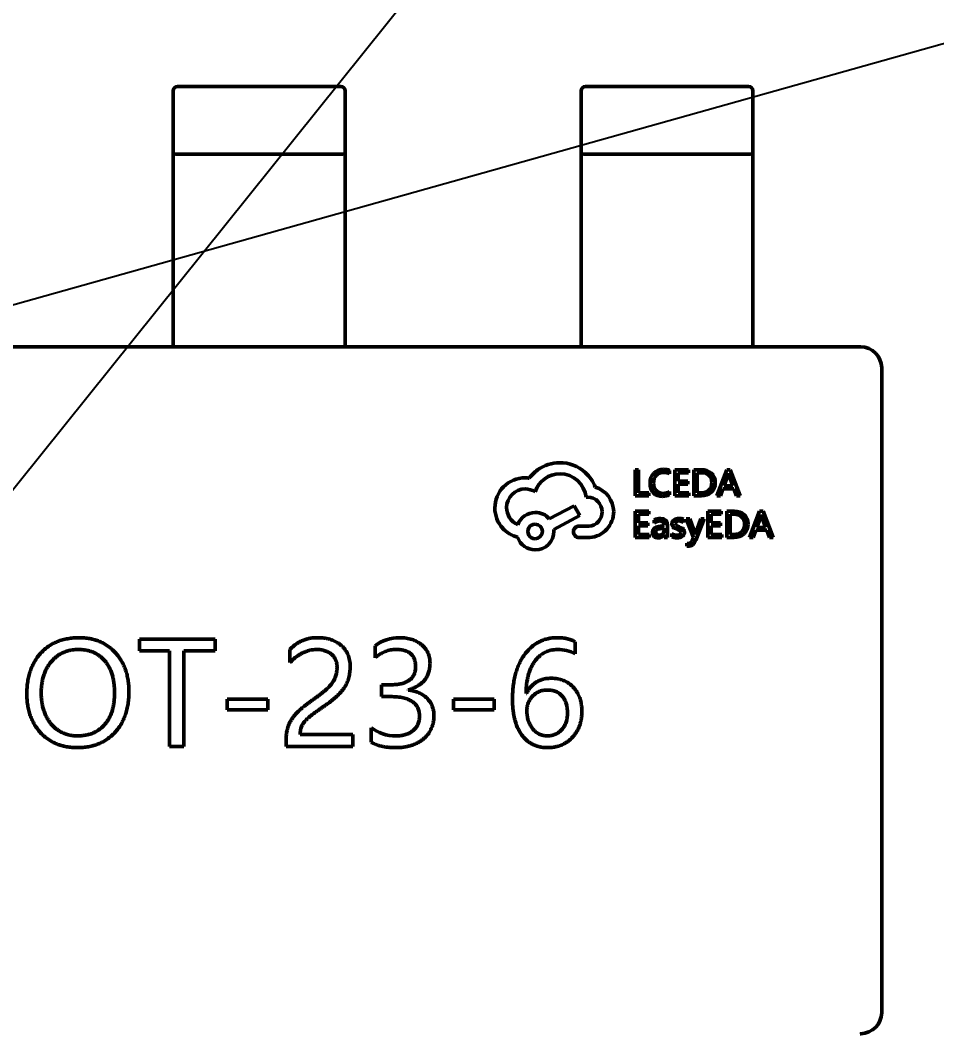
# Model space of a CAD drawing. Header units: millimetres. Extents: x 0 to 420, y 0 to 297.
# Drawn here: x 152.971 to 155.091, y 100.485 to 102.829 of the extents above; entities that cross this region are included whole.
import ezdxf

# ---------------------------------------------------------------- set-up
doc = ezdxf.new("R2010")
doc.units = ezdxf.units.MM
doc.header["$LTSCALE"] = 0.75
doc.layers.add('FD_Dimensions', color=7, linetype='Continuous', lineweight=25)
doc.layers.add('Visible', color=7, linetype='Continuous', lineweight=50)
doc.styles.get("Standard").update_dxf_attribs({"font": 'arial.ttf'})
doc.dimstyles.new('Dim-ISO-25', dxfattribs={"dimtxt": 3.5, "dimasz": 3.5, "dimexe": 2.1, "dimexo": 2.1, "dimgap": 1.4, "dimtad": 1, "dimzin": 12, "dimdsep": 46, "dimtxsty": 'Standard', "dimcen": 0, "dimazin": 3, "dimtp": 0.1, "dimtm": 0.1, "dimtfac": 0.714286, "dimtmove": 0, "dimatfit": 3, "dimfxl": 1, "dimtzin": 12, "dimarcsym": 0})

# ---------------------------------------------------------------- blocks, each defined once
blk = doc.blocks.new('*D38')
at = {"layer": 'Defpoints', "color": 0, "transparency": 16777216}
for p in [(164.34729, 115.945447), (142.445703, 88.644889)]:
    blk.add_point(p, dxfattribs=at)
at = {"layer": 'FD_Dimensions', "color": 0, "lineweight": -2, "transparency": 16777216}
for p, q in [((188.180003, 145.653174), (166.537449, 118.675503)), ((142.445703, 88.644889), (164.34729, 115.945447)), ((140.255544, 85.914833), (138.065386, 83.184777))]:
    blk.add_line(p, q, dxfattribs=at)
at = {"layer": 'FD_Dimensions', "color": 0, "transparency": 16777216}
for points in [[(166.08244, 119.04053), (166.992458, 118.310477), (164.34729, 115.945447)], [(139.800535, 86.27986), (140.710554, 85.549807), (142.445703, 88.644889)]]:
    blk.add_solid(points, dxfattribs=at)
at = {"layer": 'FD_Dimensions', "color": 0, "transparency": 16777216, "insert": (181.973347, 143.165958), "char_height": 3.5, "attachment_point": 5, "rotation": 51.262021}
blk.add_mtext('∅35', dxfattribs=at)
blk = doc.blocks.new('*D39')
at = {"layer": 'Defpoints', "color": 0, "transparency": 16777216}
for p in [(164.467924, 105.405393), (142.325069, 99.184944)]:
    blk.add_point(p, dxfattribs=at)
at = {"layer": 'FD_Dimensions', "color": 0, "lineweight": -2, "transparency": 16777216}
for p, q in [((203.991631, 116.508533), (167.837489, 106.351983)), ((142.325069, 99.184944), (164.467924, 105.405393)), ((138.955505, 98.238353), (135.58594, 97.291763))]:
    blk.add_line(p, q, dxfattribs=at)
at = {"layer": 'FD_Dimensions', "color": 0, "transparency": 16777216}
for points in [[(167.679724, 106.913577), (167.995254, 105.790389), (164.467924, 105.405393)], [(138.79774, 98.799948), (139.11327, 97.676759), (142.325069, 99.184944)]]:
    blk.add_solid(points, dxfattribs=at)
at = {"layer": 'FD_Dimensions', "color": 0, "transparency": 16777216, "insert": (197.508959, 118.099446), "char_height": 3.5, "attachment_point": 5, "rotation": 15.691283}
blk.add_mtext('∅23', dxfattribs=at)

msp = doc.modelspace()

# ---------------------------------------------------------------- linework, layer by layer
at = {"layer": 'Visible', "extrusion": (0, 1, 0)}
for p, q in [((153.3253, 102.5207), (153.3253, 102.6659)), ((153.7125, 102.6758), (153.3352, 102.6758)), ((153.7225, 102.6659), (153.7225, 102.5207)), ((154.2686, 102.5207), (154.2686, 102.6659)), ((154.6558, 102.6758), (154.2785, 102.6758)), ((154.6657, 102.6659), (154.6657, 102.5207)), ((153.3253, 102.5195), (153.3253, 102.5207)), ((153.3253, 102.4698), (153.3253, 102.5195)), ((153.3352, 102.5194), (153.7125, 102.5194)), ((153.7225, 102.5207), (153.7225, 102.5195)), ((153.7225, 102.5195), (153.7225, 102.4698)), ((154.2686, 102.5195), (154.2686, 102.5207)), ((154.2686, 102.4698), (154.2686, 102.5195)), ((154.2785, 102.5194), (154.6558, 102.5194)), ((154.6657, 102.5207), (154.6657, 102.5195)), ((154.6657, 102.5195), (154.6657, 102.4698)), ((153.3253, 102.3365), (153.3253, 102.4698)), ((153.7225, 102.4698), (153.7225, 102.3365)), ((154.2686, 102.3365), (154.2686, 102.4698)), ((154.6657, 102.4698), (154.6657, 102.3365)), ((153.3253, 102.3365), (153.3253, 102.1235)), ((153.7225, 102.1235), (153.7225, 102.3365)), ((154.2686, 102.3365), (154.2686, 102.1235)), ((154.6657, 102.1235), (154.6657, 102.3365)), ((153.3253, 102.0737), (153.3253, 102.1235)), ((153.7225, 102.1235), (153.7225, 102.0737)), ((154.2686, 102.0737), (154.2686, 102.1235)), ((154.6657, 102.1235), (154.6657, 102.0737)), ((152.1338, 102.0737), (154.914, 102.0737)), ((154.9636, 102.0241), (154.9636, 100.5347)), ((154.4012, 101.7894), (154.3934, 101.7894)), ((154.3934, 101.7894), (154.3934, 101.7289)), ((154.4012, 101.7358), (154.4012, 101.7894)), ((154.4731, 101.7798), (154.4731, 101.788)), ((154.5165, 101.7894), (154.4853, 101.7894)), ((154.4853, 101.7894), (154.4853, 101.7289)), ((154.4931, 101.7631), (154.4931, 101.7825)), ((154.4931, 101.7825), (154.5165, 101.7825)), ((154.5165, 101.7825), (154.5165, 101.7894)), ((154.5466, 101.7894), (154.5293, 101.7894)), ((154.5293, 101.7894), (154.5293, 101.7289)), ((154.5371, 101.7825), (154.5371, 101.7358)), ((154.5463, 101.7825), (154.5371, 101.7825)), ((154.605, 101.7894), (154.582, 101.7289)), ((154.608, 101.7775), (154.5989, 101.7523)), ((154.6134, 101.7894), (154.605, 101.7894)), ((154.6092, 101.7817), (154.609, 101.7817)), ((154.6192, 101.7523), (154.6101, 101.7775)), ((154.6365, 101.7289), (154.6134, 101.7894)), ((154.5148, 101.7631), (154.4931, 101.7631)), ((154.4931, 101.7358), (154.4931, 101.7562)), ((154.4931, 101.7562), (154.5148, 101.7562)), ((154.5148, 101.7562), (154.5148, 101.7631)), ((154.5906, 101.7289), (154.5964, 101.7454)), ((154.5964, 101.7454), (154.6217, 101.7454)), ((154.5989, 101.7523), (154.6192, 101.7523)), ((154.6217, 101.7454), (154.6278, 101.7289)), ((154.28, 101.726), (154.2834, 101.726)), ((154.3934, 101.7289), (154.4253, 101.7289)), ((154.4253, 101.7358), (154.4012, 101.7358)), ((154.4253, 101.7289), (154.4253, 101.7358)), ((154.4731, 101.7314), (154.4731, 101.7389)), ((154.4853, 101.7289), (154.5178, 101.7289)), ((154.5178, 101.7358), (154.4931, 101.7358)), ((154.5178, 101.7289), (154.5178, 101.7358)), ((154.5293, 101.7289), (154.546, 101.7289)), ((154.5371, 101.7358), (154.5459, 101.7358)), ((154.582, 101.7289), (154.5906, 101.7289)), ((154.6278, 101.7289), (154.6365, 101.7289)), ((154.2524, 101.7062), (154.1947, 101.6761)), ((154.2658, 101.6834), (154.2524, 101.7062)), ((154.2055, 101.6515), (154.2658, 101.6834)), ((154.4246, 101.6933), (154.3934, 101.6933)), ((154.3934, 101.6933), (154.3934, 101.6328)), ((154.4012, 101.667), (154.4012, 101.6864)), ((154.4012, 101.6864), (154.4246, 101.6864)), ((154.4246, 101.6864), (154.4246, 101.6933)), ((154.5054, 101.6677), (154.5054, 101.6751)), ((154.5199, 101.676), (154.5114, 101.676)), ((154.5114, 101.676), (154.5284, 101.6329)), ((154.5312, 101.6435), (154.5199, 101.676)), ((154.5451, 101.676), (154.5333, 101.6434)), ((154.5333, 101.6262), (154.553, 101.676)), ((154.553, 101.676), (154.5451, 101.676)), ((154.5923, 101.6933), (154.5611, 101.6933)), ((154.5611, 101.6933), (154.5611, 101.6328)), ((154.569, 101.667), (154.569, 101.6864)), ((154.569, 101.6864), (154.5923, 101.6864)), ((154.5923, 101.6864), (154.5923, 101.6933)), ((154.6224, 101.6933), (154.6052, 101.6933)), ((154.6052, 101.6933), (154.6052, 101.6328)), ((154.613, 101.6864), (154.613, 101.6397)), ((154.6221, 101.6864), (154.613, 101.6864)), ((154.6809, 101.6933), (154.6578, 101.6328)), ((154.6838, 101.6814), (154.6748, 101.6562)), ((154.6893, 101.6933), (154.6809, 101.6933)), ((154.685, 101.6856), (154.6848, 101.6856)), ((154.6951, 101.6562), (154.686, 101.6814)), ((154.7123, 101.6328), (154.6893, 101.6933)), ((154.2055, 101.6472), (154.2055, 101.6515)), ((154.286, 101.6588), (154.2666, 101.6588)), ((154.4228, 101.667), (154.4012, 101.667)), ((154.4012, 101.6397), (154.4012, 101.66)), ((154.4012, 101.66), (154.4228, 101.66)), ((154.4228, 101.66), (154.4228, 101.667)), ((154.4374, 101.673), (154.4374, 101.6656)), ((154.4604, 101.6603), (154.4476, 101.6585)), ((154.4604, 101.6545), (154.4503, 101.6531)), ((154.4604, 101.6503), (154.4604, 101.6545)), ((154.468, 101.6328), (154.468, 101.6606)), ((154.5906, 101.667), (154.569, 101.667)), ((154.569, 101.6397), (154.569, 101.66)), ((154.569, 101.66), (154.5906, 101.66)), ((154.5906, 101.66), (154.5906, 101.667)), ((154.6748, 101.6562), (154.6951, 101.6562)), ((154.2632, 101.6326), (154.2886, 101.6326)), ((154.3934, 101.6328), (154.4259, 101.6328)), ((154.4259, 101.6397), (154.4012, 101.6397)), ((154.4259, 101.6328), (154.4259, 101.6397)), ((154.4602, 101.6395), (154.4604, 101.6395)), ((154.4604, 101.6395), (154.4604, 101.6328)), ((154.4604, 101.6328), (154.468, 101.6328)), ((154.4783, 101.6421), (154.4783, 101.6343)), ((154.5284, 101.6329), (154.5251, 101.625)), ((154.5321, 101.6399), (154.5312, 101.6435)), ((154.5323, 101.6399), (154.5321, 101.6399)), ((154.5611, 101.6328), (154.5937, 101.6328)), ((154.5937, 101.6397), (154.569, 101.6397)), ((154.5937, 101.6328), (154.5937, 101.6397)), ((154.6052, 101.6328), (154.6218, 101.6328)), ((154.613, 101.6397), (154.6218, 101.6397)), ((154.6578, 101.6328), (154.6665, 101.6328)), ((154.6665, 101.6328), (154.6723, 101.6493)), ((154.6723, 101.6493), (154.6975, 101.6493)), ((154.6975, 101.6493), (154.7037, 101.6328)), ((154.7037, 101.6328), (154.7123, 101.6328)), ((154.513, 101.6198), (154.513, 101.613)), ((153.2469, 101.3979), (153.4225, 101.3979)), ((153.2469, 101.3707), (153.2469, 101.3979)), ((153.4225, 101.3979), (153.4225, 101.3707)), ((153.3166, 101.3707), (153.2469, 101.3707)), ((153.3166, 101.1497), (153.3166, 101.3707)), ((153.4225, 101.3707), (153.3499, 101.3707)), ((153.3499, 101.3707), (153.3499, 101.1497)), ((153.5951, 101.3435), (153.5951, 101.3739)), ((153.7918, 101.3548), (153.7918, 101.382)), ((154.255, 101.3911), (154.255, 101.3639)), ((153.807, 101.2647), (153.807, 101.292)), ((153.807, 101.292), (153.8265, 101.292)), ((153.8683, 101.2804), (153.8683, 101.2798)), ((153.4497, 101.2587), (153.5436, 101.2587)), ((153.4497, 101.2345), (153.4497, 101.2587)), ((153.5436, 101.2587), (153.5436, 101.2345)), ((153.8275, 101.2647), (153.807, 101.2647)), ((153.9734, 101.2587), (154.0673, 101.2587)), ((153.9734, 101.2345), (153.9734, 101.2587)), ((154.0673, 101.2587), (154.0673, 101.2345)), ((154.141, 101.2717), (154.1418, 101.2717)), ((153.5436, 101.2345), (153.4497, 101.2345)), ((154.0673, 101.2345), (153.9734, 101.2345)), ((153.7827, 101.1595), (153.7827, 101.1928)), ((153.586, 101.1497), (153.586, 101.162)), ((153.6185, 101.177), (153.7404, 101.177)), ((153.7404, 101.177), (153.7404, 101.1497)), ((153.3499, 101.1497), (153.3166, 101.1497)), ((153.7404, 101.1497), (153.586, 101.1497))]:
    msp.add_line(p, q, dxfattribs=at)
at = {"layer": 'Visible'}
for radius in [41, 23.5, 17.5]:
    msp.add_circle((153.3965, 102.2952), radius, dxfattribs=at)
at = {"layer": 'Visible', "extrusion": (2e-16, 0, -1)}
for radius in [26, 8.5]:
    msp.add_circle((-153.3965, 102.2952), radius, dxfattribs=at)
for centre, radius, start, end in [((-153.3352, 102.6659), 0.00993, 0, 90), ((-153.7125, 102.6659), 0.00993, 90, 180), ((-154.2785, 102.6659), 0.00993, 0, 90), ((-154.6558, 102.6659), 0.00993, 90, 180), ((-154.2194, 101.7193), 0.0606, 18.5189, 90.2366), ((-154.1384, 101.7011), 0.0694, 359.9143, 44.8966), ((-154.1392, 101.7018), 0.0432, 0.1232, 89.8768), ((-154.2829, 101.6912), 0.0609, 107.398, 178.4113), ((-154.2834, 101.6924), 0.0336, 90.0412, 179.9588), ((-154.1393, 101.7012), 0.0704, 317.9817, 359.8728), ((-154.1398, 101.7022), 0.0438, 294.1414, 359.5947), ((-154.1627, 101.6472), 0.0435, 20.2241, 89.604), ((-154.2836, 101.6922), 0.0335, 179.6018, 265.7993), ((-154.2835, 101.6928), 0.0603, 179.9242, 222.6351), ((-154.162, 101.6468), 0.0168, 269.992, 90.008), ((-154.162, 101.6468), 0.0168, 90, 270), ((-154.1621, 101.647), 0.0428, 269.5975, 341.5634), ((-154.1623, 101.6473), 0.0432, 180.1232, 269.8768), ((-153.8471, 101.3107), 0.0902, 52.2316, 91.0419), ((-154.2138, 101.2826), 0.0911, 89.9894, 116.877), ((-153.8388, 101.2665), 0.0925, 269.4553, 307.2912)]:
    msp.add_arc(centre, radius, start, end, dxfattribs=at)
at = {"layer": 'Visible'}
for centre, start, end in [((154.914, 102.0241), 1.3486, 88.6514), ((154.914, 102.0241), 359.9999, 1.3486), ((154.914, 100.5347), 271.3486, 358.6514), ((154.914, 100.5347), 358.6514, 0.0001)]:
    msp.add_arc(centre, 0.0496, start, end, dxfattribs=at)
for centre, major_axis, ratio, start_param, end_param in [((154.2321, 101.657), (-0.0308, 0.1469), 0.759986, -0.15803, 0.321953), ((154.2227, 101.7111), (-0.0278, 0.091), 0.934799, -0.980583, -0.277814), ((154.1416, 101.6906), (-0.0212, 0.0777), 0.926516, -0.247037, 0.487553), ((154.2201, 101.7345), (-0.0805, 0.0341), 0.837988, 3.806534, 4.311597), ((154.1185, 101.4972), (0.3615, 0.2856), 0.183486, 0.098091, 0.22818), ((151.6388, 97.8533), (2.9238, 3.9245), 0.066126, -0.004639, 0.049226), ((153.3513, 100.7367), (1.2144, 1.0382), 0.103718, -0.088444, 0.016), ((157.0482, 103.556), (2.6151, 1.8168), 0.091427, 3.07816, 3.155207), ((152.6088, 103.2922), (-1.9569, 1.5482), 0.088029, 3.129863, 3.211123), ((147.752, 105.9005), (-6.8223, 4.1572), 0.058151, 3.125269, 3.177012), ((152.6558, 104.0941), (-1.9067, 2.3532), 0.081091, 3.075982, 3.149198), ((151.261, 107.0134), (-3.3039, 5.2795), 0.069256, 3.098279, 3.154959), ((154.161, 101.6473), (0.0352, 0.0269), 0.966445, 0.054562, 0.90237), ((151.7146, 97.7572), (2.9238, 3.9245), 0.066126, -0.004639, 0.049226), ((153.4271, 100.6406), (1.2144, 1.0382), 0.103718, -0.088444, 0.016), ((154.2714, 101.9201), (0.169, 0.2787), 0.458145, 3.008744, 3.278684), ((154.2635, 101.6465), (0.00923, 0.00923), 0.960598, 0.761707, 2.379886), ((154.2792, 101.7056), (-0.0224, 0.0705), 0.895466, 2.941428, 3.612698), ((154.6732, 101.7687), (0.1935, 0.1101), 0.212187, 3.021435, 3.170188), ((154.7171, 101.6526), (-0.2375, 0.0073), 0.112393, 0.09008, 0.298014), ((154.3827, 101.6477), (0.1237, 0.0008), 0.172865, 0.150241, 0.427799), ((153.8593, 101.2976), (0.6469, 0.3523), 0.115, -0.062543, 0.026007), ((152.6846, 103.1961), (-1.9569, 1.5482), 0.088029, 3.129863, 3.211123), ((147.8279, 105.8043), (-6.8223, 4.1572), 0.058151, 3.125269, 3.177012), ((155.507, 103.0639), (1.0692, 1.4295), 0.081663, 3.133606, 3.202597), ((154.5906, 101.5333), (-0.1482, 0.1166), 0.179873, -0.023647, 0.140528), ((154.6116, 101.8658), (0.168, 0.2263), 0.157797, 3.127272, 3.258245), ((153.8471, 102.7259), (-0.6073, 1.0924), 0.103328, 3.08421, 3.203007), ((154.3094, 101.9244), (-0.1446, 0.2853), 0.178116, 3.051539, 3.208707), ((155.2794, 102.9117), (0.803, 1.2764), 0.118939, 3.153272, 3.216276), ((154.1346, 102.0628), (-0.3691, 0.4267), 0.165872, 2.999062, 3.125444), ((154.0367, 101.8867), (-0.4695, 0.2475), 0.138063, 3.070155, 3.214237), ((152.7316, 103.998), (-1.9067, 2.3532), 0.081091, 3.075982, 3.149198), ((151.3368, 106.9172), (-3.3039, 5.2795), 0.069256, 3.098279, 3.154959)]:
    msp.add_ellipse(centre, major_axis=major_axis, ratio=ratio, start_param=start_param, end_param=end_param, dxfattribs=at)
at = {"layer": 'Visible', "extrusion": (2e-16, 0, -1)}
for centre, major_axis, ratio, start_param, end_param in [((154.1471, 101.7233), (-0.029, 0.0104), 0.656604, 1.070411, 1.86433), ((155.4398, 103.4729), (0.9933, 1.7354), 0.097346, 3.085934, 3.171643), ((154.1528, 102.2874), (-0.3199, 0.5488), 0.20241, 3.137786, 3.259037), ((151.9776, 98.6705), (2.4797, 2.9986), 0.041306, -0.034144, 0.049909), ((154.5306, 101.6476), (-0.0441, 0.0195), 0.308323, -0.135478, 0.187925), ((154.9213, 101.5816), (-0.4342, 0.0806), 0.038733, -0.20033, -0.064083), ((151.9106, 103.3311), (-2.5883, 1.6903), 0.038112, 3.116708, 3.199884)]:
    msp.add_ellipse(centre, major_axis=major_axis, ratio=ratio, start_param=start_param, end_param=end_param, dxfattribs=at)
at = {"layer": 'Visible'}
for points in [[(153.3253, 102.5207), (153.3253, 102.5202), (153.33, 102.5194), (153.3352, 102.5194)], [(153.7125, 102.5194), (153.7178, 102.5194), (153.7225, 102.5202), (153.7225, 102.5207)], [(154.2686, 102.5207), (154.2686, 102.5202), (154.2733, 102.5194), (154.2785, 102.5194)], [(154.6558, 102.5194), (154.661, 102.5194), (154.6657, 102.5202), (154.6657, 102.5207)], [(154.1486, 101.77), (154.1452, 101.7704), (154.1422, 101.7708), (154.1387, 101.7708)], [(154.1676, 101.7889), (154.1603, 101.7837), (154.1542, 101.7773), (154.1486, 101.77)], [(154.2197, 101.7799), (154.2507, 101.7799), (154.2766, 101.7562), (154.28, 101.726)], [(154.4365, 101.7815), (154.4307, 101.7756), (154.4278, 101.7678), (154.4278, 101.758)], [(154.436, 101.7585), (154.436, 101.7661), (154.4381, 101.7722), (154.4424, 101.7767)], [(154.4588, 101.7905), (154.4498, 101.7905), (154.4424, 101.7875), (154.4365, 101.7815)], [(154.4424, 101.7767), (154.4466, 101.7812), (154.4521, 101.7834), (154.4589, 101.7834)], [(154.4589, 101.7834), (154.4641, 101.7834), (154.4688, 101.7822), (154.4731, 101.7798)], [(154.5695, 101.7814), (154.5634, 101.7868), (154.5558, 101.7894), (154.5466, 101.7894)], [(154.5786, 101.7599), (154.5786, 101.7689), (154.5756, 101.7761), (154.5695, 101.7814)], [(154.609, 101.7817), (154.6087, 101.7799), (154.6083, 101.7785), (154.608, 101.7775)], [(154.6101, 101.7775), (154.6098, 101.7783), (154.6095, 101.7797), (154.6092, 101.7817)], [(154.4419, 101.7412), (154.438, 101.7455), (154.436, 101.7512), (154.436, 101.7585)], [(154.4356, 101.7361), (154.4407, 101.7306), (154.4477, 101.7278), (154.4564, 101.7278)], [(154.4564, 101.7278), (154.4631, 101.7278), (154.4687, 101.729), (154.4731, 101.7314)], [(154.4523, 101.677), (154.4467, 101.677), (154.4417, 101.6757), (154.4374, 101.673)], [(154.468, 101.6606), (154.468, 101.6716), (154.4628, 101.677), (154.4523, 101.677)], [(154.4951, 101.677), (154.4904, 101.677), (154.4864, 101.6759), (154.4832, 101.6736)], [(154.5054, 101.6751), (154.5022, 101.6764), (154.4988, 101.677), (154.4951, 101.677)], [(154.6453, 101.6853), (154.6393, 101.6907), (154.6316, 101.6933), (154.6224, 101.6933)], [(154.6545, 101.6638), (154.6545, 101.6728), (154.6514, 101.68), (154.6453, 101.6853)], [(154.6848, 101.6856), (154.6845, 101.6838), (154.6842, 101.6823), (154.6838, 101.6814)], [(154.686, 101.6814), (154.6857, 101.6822), (154.6854, 101.6836), (154.685, 101.6856)], [(154.2666, 101.6588), (154.2658, 101.6588), (154.2649, 101.6593), (154.2641, 101.6593)], [(154.4476, 101.6585), (154.438, 101.6571), (154.4332, 101.6524), (154.4332, 101.6443)], [(154.4374, 101.6656), (154.4417, 101.6691), (154.4464, 101.6709), (154.4516, 101.6709)], [(154.4503, 101.6531), (154.4467, 101.6526), (154.4443, 101.6517), (154.4429, 101.6504)], [(154.4832, 101.6736), (154.4799, 101.6713), (154.4783, 101.6682), (154.4783, 101.6644)], [(154.4878, 101.661), (154.4867, 101.662), (154.4861, 101.6633), (154.4861, 101.665)], [(154.4884, 101.6692), (154.49, 101.6703), (154.492, 101.6709), (154.4944, 101.6709)], [(154.4898, 101.6518), (154.4938, 101.6503), (154.4964, 101.649), (154.4977, 101.6479)], [(154.4944, 101.6709), (154.4985, 101.6709), (154.5022, 101.6698), (154.5054, 101.6677)], [(154.4332, 101.6443), (154.4332, 101.6405), (154.4344, 101.6374), (154.4369, 101.6351)], [(154.4409, 101.645), (154.4409, 101.6429), (154.4416, 101.6412), (154.4431, 101.6399)], [(154.4571, 101.6415), (154.4593, 101.6438), (154.4604, 101.6468), (154.4604, 101.6503)], [(154.4907, 101.6379), (154.4863, 101.6379), (154.4821, 101.6393), (154.4783, 101.6421)], [(154.4977, 101.6479), (154.499, 101.6468), (154.4997, 101.6455), (154.4997, 101.6438)], [(154.5333, 101.6434), (154.5328, 101.6419), (154.5325, 101.6408), (154.5323, 101.6399)], [(154.5173, 101.6189), (154.5159, 101.6189), (154.5145, 101.6192), (154.513, 101.6198)], [(154.513, 101.613), (154.5143, 101.6126), (154.516, 101.6124), (154.5179, 101.6124)], [(154.5251, 101.625), (154.5233, 101.6209), (154.5208, 101.6189), (154.5173, 101.6189)], [(154.5179, 101.6124), (154.5245, 101.6124), (154.5297, 101.617), (154.5333, 101.6262)]]:
    msp.add_open_spline(points, degree=3, dxfattribs=at)
for points in [[(154.9151, 102.0737), (154.9147, 102.0737), (154.9144, 102.0737), (154.914, 102.0737)], [(154.914, 100.4851), (154.9144, 100.4851), (154.9147, 100.4851), (154.9151, 100.4851)]]:
    msp.add_rational_spline(points, [1, 0.999953830334, 0.999953830334, 1], degree=3, dxfattribs=at)
for points, knots in [([(154.2507, 101.6459), (154.2507, 101.6442), (154.251, 101.6425), (154.2523, 101.6394), (154.2532, 101.638), (154.2555, 101.6356), (154.2569, 101.6346), (154.2599, 101.6331), (154.2615, 101.6327), (154.2632, 101.6326)], [-0.002015651, -0.002015651, -0.002015651, -0.002015651, -0.001506198, -0.001506198, -0.001006342, -0.001006342, -0.000508204, -0.000508204, 0, 0, 0, 0]), ([(152.9866, 101.2709), (152.9867, 101.2757), (152.9869, 101.2852), (152.9884, 101.299), (152.991, 101.312), (152.9945, 101.3243), (152.9992, 101.3358), (153.0047, 101.3466), (153.0114, 101.3566), (153.0191, 101.3658), (153.0275, 101.3741), (153.0369, 101.3813), (153.0469, 101.3874), (153.0576, 101.3924), (153.0691, 101.3962), (153.0813, 101.3989), (153.0942, 101.4006), (153.103, 101.4009), (153.1075, 101.401)], [0, 0, 0, 0, 0.072412, 0.141185, 0.207246, 0.270805, 0.332349, 0.392445, 0.452134, 0.511711, 0.570887, 0.629022, 0.687318, 0.745845, 0.805776, 0.867879, 0.93229, 1, 1, 1, 1]), ([(153.1075, 101.401), (153.1118, 101.4009), (153.12, 101.4007), (153.1321, 101.399), (153.1436, 101.3963), (153.1544, 101.3926), (153.1646, 101.3877), (153.1741, 101.3817), (153.183, 101.3747), (153.1912, 101.3666), (153.1986, 101.3577), (153.2051, 101.348), (153.2106, 101.3378), (153.215, 101.3268), (153.2185, 101.3152), (153.2209, 101.303), (153.2225, 101.2901), (153.2226, 101.2813), (153.2227, 101.2768)], [0, 0, 0, 0, 0.066567, 0.130199, 0.191659, 0.251309, 0.31025, 0.368993, 0.428178, 0.488723, 0.5497, 0.610341, 0.671071, 0.732734, 0.795941, 0.861257, 0.929227, 1, 1, 1, 1]), ([(153.5951, 101.3739), (153.5971, 101.376), (153.6012, 101.3801), (153.608, 101.3856), (153.6152, 101.3902), (153.6228, 101.3941), (153.631, 101.3973), (153.6399, 101.3994), (153.6493, 101.4008), (153.6559, 101.4009), (153.6593, 101.401)], [0, 0, 0, 0, 0.122889, 0.243164, 0.361851, 0.480193, 0.600607, 0.726086, 0.859015, 1, 1, 1, 1]), ([(153.6593, 101.401), (153.662, 101.4009), (153.6674, 101.4008), (153.6753, 101.3999), (153.6827, 101.3986), (153.6898, 101.3966), (153.6964, 101.3941), (153.7026, 101.3909), (153.7084, 101.3873), (153.7138, 101.3831), (153.7186, 101.3784), (153.7228, 101.3733), (153.7264, 101.3678), (153.7293, 101.3619), (153.7316, 101.3556), (153.7332, 101.3489), (153.7341, 101.3418), (153.7342, 101.337), (153.7343, 101.3345)], [0, 0, 0, 0, 0.072845, 0.142706, 0.209506, 0.273874, 0.336507, 0.39788, 0.458241, 0.518424, 0.577897, 0.635861, 0.693656, 0.751476, 0.810243, 0.870928, 0.933828, 1, 1, 1, 1]), ([(153.8487, 101.401), (153.8513, 101.4009), (153.8564, 101.4009), (153.8637, 101.4), (153.8707, 101.3987), (153.8773, 101.397), (153.8835, 101.3947), (153.8893, 101.3918), (153.8948, 101.3885), (153.8998, 101.3847), (153.9042, 101.3804), (153.9082, 101.3759), (153.9115, 101.371), (153.9142, 101.3658), (153.9164, 101.3604), (153.9179, 101.3546), (153.9188, 101.3485), (153.9189, 101.3443), (153.919, 101.3422)], [0, 0, 0, 0, 0.075441, 0.147135, 0.215855, 0.281991, 0.3463, 0.408811, 0.47032, 0.531658, 0.591827, 0.650177, 0.707058, 0.763614, 0.820822, 0.878369, 0.937867, 1, 1, 1, 1]), ([(154.1097, 101.2591), (154.1097, 101.2644), (154.1099, 101.2747), (154.1113, 101.2898), (154.1135, 101.304), (154.1166, 101.3174), (154.1206, 101.33), (154.1255, 101.3417), (154.1313, 101.3526), (154.138, 101.3626), (154.1453, 101.3716), (154.1533, 101.3795), (154.1619, 101.3861), (154.1711, 101.3915), (154.1808, 101.3958), (154.1911, 101.3988), (154.2019, 101.4006), (154.2094, 101.4008), (154.2132, 101.401)], [0, 0, 0, 0, 0.080558, 0.157317, 0.230312, 0.300166, 0.366835, 0.431166, 0.493652, 0.554855, 0.61395, 0.670727, 0.725395, 0.779072, 0.832574, 0.88666, 0.942223, 1, 1, 1, 1]), ([(154.2132, 101.401), (154.2153, 101.4009), (154.2195, 101.4009), (154.2256, 101.4004), (154.2314, 101.3997), (154.2368, 101.3986), (154.2419, 101.3972), (154.2466, 101.3955), (154.251, 101.3936), (154.2537, 101.3919), (154.255, 101.3911)], [0, 0, 0, 0, 0.148893, 0.289478, 0.423172, 0.549535, 0.66999, 0.78445, 0.894336, 1, 1, 1, 1]), ([(153.1057, 101.3737), (153.1026, 101.3736), (153.0964, 101.3735), (153.0875, 101.3721), (153.079, 101.37), (153.071, 101.367), (153.0634, 101.363), (153.0563, 101.3583), (153.0496, 101.3526), (153.0435, 101.3461), (153.0379, 101.3389), (153.0331, 101.3312), (153.029, 101.3229), (153.0256, 101.3141), (153.0231, 101.3047), (153.0212, 101.2948), (153.0201, 101.2844), (153.02, 101.2772), (153.0199, 101.2736)], [0, 0, 0, 0, 0.063281, 0.123966, 0.182585, 0.240281, 0.297546, 0.355104, 0.413767, 0.474066, 0.535502, 0.596893, 0.658861, 0.722425, 0.787642, 0.855581, 0.926204, 1, 1, 1, 1]), ([(153.1894, 101.2731), (153.1894, 101.277), (153.1893, 101.2846), (153.1881, 101.2956), (153.1864, 101.306), (153.184, 101.3157), (153.1808, 101.3247), (153.177, 101.333), (153.1725, 101.3407), (153.1672, 101.3476), (153.1613, 101.3537), (153.1549, 101.3591), (153.148, 101.3637), (153.1405, 101.3674), (153.1326, 101.3702), (153.1241, 101.3722), (153.115, 101.3735), (153.1089, 101.3736), (153.1057, 101.3737)], [0, 0, 0, 0, 0.078824, 0.153511, 0.224361, 0.291439, 0.355406, 0.41692, 0.476441, 0.534947, 0.592256, 0.647966, 0.703706, 0.759628, 0.816235, 0.874959, 0.935818, 1, 1, 1, 1]), ([(153.6563, 101.3737), (153.6537, 101.3736), (153.6484, 101.3734), (153.6405, 101.3719), (153.6326, 101.3694), (153.6247, 101.3659), (153.6168, 101.3617), (153.6092, 101.3565), (153.6019, 101.3504), (153.5974, 101.3459), (153.5951, 101.3435)], [0, 0, 0, 0, 0.111561, 0.225529, 0.342928, 0.466551, 0.594311, 0.724969, 0.859685, 1, 1, 1, 1]), ([(153.704, 101.332), (153.704, 101.3336), (153.7039, 101.3367), (153.7033, 101.3412), (153.7023, 101.3455), (153.7009, 101.3494), (153.6991, 101.3531), (153.6969, 101.3566), (153.6943, 101.3598), (153.6912, 101.3627), (153.6879, 101.3653), (153.6842, 101.3676), (153.6803, 101.3695), (153.676, 101.371), (153.6715, 101.3723), (153.6667, 101.3731), (153.6616, 101.3736), (153.6581, 101.3737), (153.6563, 101.3737)], [0, 0, 0, 0, 0.066013, 0.12926, 0.189577, 0.247791, 0.305021, 0.361935, 0.419111, 0.47743, 0.53667, 0.59652, 0.657293, 0.720522, 0.785489, 0.853809, 0.924759, 1, 1, 1, 1]), ([(153.8405, 101.3737), (153.8383, 101.3737), (153.8341, 101.3736), (153.8277, 101.3726), (153.8215, 101.3712), (153.8153, 101.369), (153.8093, 101.3664), (153.8033, 101.3631), (153.7974, 101.3593), (153.7937, 101.3563), (153.7918, 101.3548)], [0, 0, 0, 0, 0.120789, 0.239996, 0.360305, 0.48124, 0.605206, 0.73267, 0.863346, 1, 1, 1, 1]), ([(153.8857, 101.3345), (153.8856, 101.3361), (153.8855, 101.3391), (153.885, 101.3436), (153.8841, 101.3478), (153.8829, 101.3516), (153.8814, 101.3552), (153.8794, 101.3584), (153.877, 101.3613), (153.8744, 101.364), (153.8714, 101.3663), (153.868, 101.3683), (153.8643, 101.37), (153.8602, 101.3713), (153.8558, 101.3724), (153.851, 101.3732), (153.8459, 101.3737), (153.8423, 101.3737), (153.8405, 101.3737)], [0, 0, 0, 0, 0.069732, 0.135022, 0.196455, 0.255143, 0.311671, 0.366449, 0.420427, 0.475062, 0.529701, 0.58661, 0.645875, 0.708486, 0.774577, 0.845123, 0.919948, 1, 1, 1, 1]), ([(154.2138, 101.3737), (154.2111, 101.3736), (154.2059, 101.3735), (154.1983, 101.3722), (154.191, 101.37), (154.1842, 101.367), (154.1778, 101.3631), (154.1718, 101.3584), (154.1662, 101.3528), (154.1611, 101.3464), (154.1564, 101.3393), (154.1524, 101.3314), (154.1489, 101.323), (154.1461, 101.314), (154.1439, 101.3043), (154.1423, 101.294), (154.1413, 101.2831), (154.1411, 101.2756), (154.141, 101.2717)], [0, 0, 0, 0, 0.057081, 0.111809, 0.164951, 0.217656, 0.27093, 0.324976, 0.38126, 0.439782, 0.500681, 0.562983, 0.627871, 0.695074, 0.765681, 0.839764, 0.917997, 1, 1, 1, 1]), ([(153.6534, 101.2612), (153.6557, 101.2629), (153.6603, 101.2661), (153.6667, 101.271), (153.6726, 101.2757), (153.6779, 101.2802), (153.6826, 101.2846), (153.6867, 101.2888), (153.6903, 101.2929), (153.6933, 101.2969), (153.6959, 101.3009), (153.6981, 101.305), (153.6999, 101.3091), (153.7014, 101.3135), (153.7026, 101.3179), (153.7034, 101.3225), (153.7039, 101.3272), (153.704, 101.3304), (153.704, 101.332)], [0, 0, 0, 0, 0.09495, 0.183536, 0.265928, 0.342864, 0.41304, 0.478038, 0.537291, 0.591398, 0.642533, 0.693176, 0.743157, 0.793076, 0.843583, 0.894811, 0.946995, 1, 1, 1, 1]), ([(153.7343, 101.3345), (153.7343, 101.3322), (153.7342, 101.3278), (153.7336, 101.3213), (153.7326, 101.315), (153.7313, 101.3089), (153.7294, 101.3031), (153.7273, 101.2975), (153.7248, 101.2921), (153.7218, 101.287), (153.7184, 101.2819), (153.7143, 101.2769), (153.7098, 101.2718), (153.7047, 101.2667), (153.6991, 101.2615), (153.6928, 101.2564), (153.6861, 101.2511), (153.6813, 101.2478), (153.6788, 101.2461)], [0, 0, 0, 0, 0.0614144, 0.1213392, 0.1790573, 0.2357972, 0.291453, 0.3460509, 0.400195, 0.4540328, 0.5094311, 0.5685094, 0.6303695, 0.6964005, 0.7661669, 0.8401752, 0.91783, 1, 1, 1, 1]), ([(153.8265, 101.292), (153.8289, 101.292), (153.8335, 101.2921), (153.8402, 101.2926), (153.8465, 101.2934), (153.8523, 101.2945), (153.8576, 101.296), (153.8625, 101.2978), (153.8669, 101.3), (153.8708, 101.3025), (153.8744, 101.3053), (153.8774, 101.3085), (153.88, 101.312), (153.8821, 101.3159), (153.8837, 101.3201), (153.8848, 101.3246), (153.8855, 101.3294), (153.8856, 101.3327), (153.8857, 101.3345)], [0, 0, 0, 0, 0.086187, 0.167409, 0.243421, 0.314365, 0.381375, 0.443481, 0.502681, 0.55887, 0.612869, 0.665343, 0.717152, 0.769747, 0.823575, 0.879482, 0.937742, 1, 1, 1, 1]), ([(153.919, 101.3422), (153.9189, 101.3402), (153.9189, 101.3364), (153.9182, 101.3308), (153.9172, 101.3254), (153.9159, 101.3203), (153.9141, 101.3155), (153.9119, 101.311), (153.9094, 101.3066), (153.9063, 101.3027), (153.903, 101.2989), (153.8992, 101.2954), (153.895, 101.2923), (153.8904, 101.2893), (153.8854, 101.2867), (153.8801, 101.2843), (153.8743, 101.2821), (153.8703, 101.281), (153.8683, 101.2804)], [0, 0, 0, 0, 0.06739, 0.131874, 0.194305, 0.254523, 0.313648, 0.370982, 0.42846, 0.485495, 0.54319, 0.602018, 0.662096, 0.724171, 0.788811, 0.856153, 0.926276, 1, 1, 1, 1]), ([(154.1418, 101.2717), (154.1434, 101.2745), (154.1463, 101.28), (154.1518, 101.2873), (154.158, 101.2934), (154.1648, 101.2985), (154.1724, 101.3024), (154.1806, 101.3051), (154.1894, 101.3068), (154.1955, 101.307), (154.1987, 101.3071)], [0, 0, 0, 0, 0.134746, 0.261854, 0.383987, 0.502297, 0.620417, 0.740834, 0.86705, 1, 1, 1, 1]), ([(154.1987, 101.3071), (154.2013, 101.3071), (154.2065, 101.3069), (154.2141, 101.3059), (154.2212, 101.3043), (154.228, 101.302), (154.2343, 101.299), (154.2402, 101.2954), (154.2457, 101.2911), (154.2508, 101.2861), (154.2553, 101.2806), (154.2593, 101.2747), (154.2626, 101.2683), (154.2654, 101.2615), (154.2675, 101.2543), (154.269, 101.2466), (154.27, 101.2385), (154.2701, 101.233), (154.2701, 101.2301)], [0, 0, 0, 0, 0.067144, 0.131187, 0.192693, 0.252548, 0.311315, 0.36939, 0.428264, 0.487848, 0.547974, 0.608112, 0.668482, 0.730103, 0.793786, 0.859334, 0.928083, 1, 1, 1, 1]), ([(153.2227, 101.2768), (153.2226, 101.2719), (153.2224, 101.2624), (153.2209, 101.2485), (153.2184, 101.2354), (153.2148, 101.2231), (153.2103, 101.2116), (153.2047, 101.2008), (153.1981, 101.1908), (153.1904, 101.1817), (153.182, 101.1734), (153.1728, 101.1662), (153.1629, 101.1602), (153.1523, 101.1553), (153.1411, 101.1513), (153.1292, 101.1486), (153.1166, 101.147), (153.1079, 101.1468), (153.1035, 101.1467)], [0, 0, 0, 0, 0.073179, 0.142927, 0.209658, 0.273749, 0.335786, 0.396323, 0.456119, 0.515979, 0.575253, 0.633438, 0.691102, 0.749526, 0.808849, 0.870017, 0.933455, 1, 1, 1, 1]), ([(153.8683, 101.2798), (153.8705, 101.2795), (153.8749, 101.2789), (153.8813, 101.2776), (153.8873, 101.2758), (153.893, 101.2738), (153.8983, 101.2711), (153.9033, 101.2682), (153.9078, 101.2647), (153.9121, 101.261), (153.9158, 101.2568), (153.9191, 101.2524), (153.9219, 101.2478), (153.9241, 101.2429), (153.9259, 101.2377), (153.9272, 101.2323), (153.9279, 101.2267), (153.928, 101.2228), (153.928, 101.2209)], [0, 0, 0, 0, 0.073045, 0.143274, 0.210654, 0.275936, 0.339493, 0.40143, 0.462555, 0.523512, 0.583371, 0.642358, 0.700625, 0.758294, 0.816446, 0.875625, 0.936786, 1, 1, 1, 1]), ([(154.1904, 101.2799), (154.1886, 101.2798), (154.1853, 101.2797), (154.1803, 101.2791), (154.1756, 101.278), (154.1712, 101.2764), (154.167, 101.2744), (154.1631, 101.272), (154.1594, 101.2691), (154.1561, 101.2658), (154.153, 101.2622), (154.1503, 101.2584), (154.1481, 101.2544), (154.1461, 101.2503), (154.1448, 101.246), (154.1437, 101.2416), (154.1431, 101.237), (154.143, 101.2338), (154.143, 101.2322)], [0, 0, 0, 0, 0.068769, 0.134906, 0.198348, 0.261136, 0.322022, 0.383418, 0.44533, 0.508619, 0.571646, 0.633555, 0.694219, 0.753996, 0.814385, 0.874615, 0.936295, 1, 1, 1, 1]), ([(154.2368, 101.2268), (154.2368, 101.2288), (154.2367, 101.2328), (154.2361, 101.2385), (154.2352, 101.244), (154.2339, 101.249), (154.2322, 101.2538), (154.2301, 101.2582), (154.2277, 101.2622), (154.2248, 101.2659), (154.2216, 101.2692), (154.2182, 101.2721), (154.2143, 101.2745), (154.2101, 101.2765), (154.2056, 101.278), (154.2008, 101.2791), (154.1957, 101.2797), (154.1922, 101.2798), (154.1904, 101.2799)], [0, 0, 0, 0, 0.076158, 0.148497, 0.216794, 0.28206, 0.344776, 0.404701, 0.463501, 0.52157, 0.578323, 0.634913, 0.691083, 0.748622, 0.807217, 0.868475, 0.932665, 1, 1, 1, 1]), ([(153.1035, 101.1467), (153.0992, 101.1468), (153.0908, 101.1469), (153.0785, 101.1487), (153.0668, 101.1512), (153.0558, 101.1551), (153.0454, 101.1599), (153.0358, 101.1659), (153.0267, 101.1729), (153.0184, 101.181), (153.011, 101.1899), (153.0044, 101.1996), (152.9989, 101.2099), (152.9944, 101.2208), (152.9909, 101.2324), (152.9884, 101.2447), (152.9869, 101.2576), (152.9867, 101.2664), (152.9866, 101.2709)], [0, 0, 0, 0, 0.0672859, 0.1316493, 0.1937813, 0.2539843, 0.3132568, 0.3720965, 0.4312569, 0.4916891, 0.5523558, 0.6128061, 0.6734027, 0.7346861, 0.7974783, 0.8623424, 0.9297612, 1, 1, 1, 1]), ([(153.0199, 101.2736), (153.02, 101.2699), (153.0201, 101.2627), (153.0212, 101.2522), (153.023, 101.2423), (153.0256, 101.233), (153.0288, 101.2241), (153.0328, 101.2159), (153.0375, 101.2082), (153.043, 101.2011), (153.049, 101.1947), (153.0555, 101.1892), (153.0624, 101.1844), (153.0698, 101.1806), (153.0776, 101.1776), (153.0859, 101.1755), (153.0946, 101.1742), (153.1006, 101.174), (153.1036, 101.1739)], [0, 0, 0, 0, 0.0753877, 0.1472366, 0.2159271, 0.2819793, 0.3461297, 0.4083169, 0.4698781, 0.5309969, 0.5909314, 0.6491886, 0.7062296, 0.7627819, 0.8195915, 0.8777076, 0.9375234, 1, 1, 1, 1]), ([(153.1036, 101.1739), (153.1069, 101.174), (153.1132, 101.1742), (153.1225, 101.1754), (153.1312, 101.1774), (153.1394, 101.1803), (153.147, 101.184), (153.1541, 101.1885), (153.1607, 101.1939), (153.1667, 101.2), (153.1721, 101.2068), (153.1767, 101.2144), (153.1807, 101.2226), (153.1839, 101.2314), (153.1864, 101.2409), (153.1882, 101.2511), (153.1892, 101.2619), (153.1893, 101.2693), (153.1894, 101.2731)], [0, 0, 0, 0, 0.065636, 0.128258, 0.188097, 0.246083, 0.30303, 0.35928, 0.415855, 0.473479, 0.531996, 0.59145, 0.652242, 0.715282, 0.781143, 0.850329, 0.923243, 1, 1, 1, 1]), ([(153.586, 101.162), (153.586, 101.1654), (153.5862, 101.172), (153.5873, 101.1816), (153.5891, 101.1903), (153.5917, 101.1983), (153.5952, 101.2058), (153.5995, 101.2132), (153.6049, 101.2204), (153.6102, 101.2263), (153.6149, 101.2311), (153.619, 101.2348), (153.6236, 101.2388), (153.6287, 101.2429), (153.6341, 101.2473), (153.6401, 101.2518), (153.6466, 101.2565), (153.6511, 101.2596), (153.6534, 101.2612)], [0, 0, 0, 0, 0.081356, 0.157154, 0.227256, 0.292657, 0.357028, 0.424559, 0.49552, 0.570628, 0.611162, 0.655443, 0.703235, 0.75514, 0.810609, 0.869731, 0.933058, 1, 1, 1, 1]), ([(153.8947, 101.219), (153.8947, 101.2208), (153.8946, 101.2244), (153.8938, 101.2296), (153.8925, 101.2345), (153.8907, 101.239), (153.8882, 101.2431), (153.8854, 101.2469), (153.8819, 101.2504), (153.8779, 101.2534), (153.8734, 101.2561), (153.8684, 101.2585), (153.8629, 101.2603), (153.8568, 101.262), (153.8502, 101.2632), (153.8431, 101.2641), (153.8355, 101.2646), (153.8302, 101.2647), (153.8275, 101.2647)], [0, 0, 0, 0, 0.0600206, 0.1169692, 0.1711593, 0.2237717, 0.2747369, 0.3262782, 0.3784447, 0.4321409, 0.4889002, 0.5482634, 0.6117791, 0.6792698, 0.7517178, 0.8291803, 0.9118566, 1, 1, 1, 1]), ([(154.1909, 101.1467), (154.1879, 101.1468), (154.1818, 101.1469), (154.173, 101.1484), (154.1647, 101.1506), (154.157, 101.1538), (154.1497, 101.158), (154.143, 101.163), (154.1368, 101.1691), (154.1311, 101.1759), (154.1261, 101.1837), (154.1217, 101.1922), (154.1179, 101.2015), (154.1149, 101.2116), (154.1125, 101.2224), (154.1109, 101.2339), (154.1098, 101.2463), (154.1097, 101.2548), (154.1097, 101.2591)], [0, 0, 0, 0, 0.059041, 0.115664, 0.170242, 0.223646, 0.276604, 0.329943, 0.384686, 0.441597, 0.500555, 0.56155, 0.625449, 0.692498, 0.762782, 0.837317, 0.916517, 1, 1, 1, 1]), ([(153.6788, 101.2461), (153.6763, 101.2444), (153.6716, 101.2411), (153.6648, 101.2363), (153.6586, 101.2319), (153.6531, 101.2279), (153.6483, 101.2242), (153.644, 101.2209), (153.6404, 101.218), (153.6366, 101.2148), (153.6326, 101.211), (153.6285, 101.2065), (153.6251, 101.2021), (153.6226, 101.1977), (153.6207, 101.1931), (153.6195, 101.1881), (153.6186, 101.1827), (153.6185, 101.1789), (153.6185, 101.177)], [0, 0, 0, 0, 0.09411, 0.181001, 0.259705, 0.330516, 0.394134, 0.449584, 0.497569, 0.537732, 0.607398, 0.670496, 0.727515, 0.779123, 0.829233, 0.88214, 0.938894, 1, 1, 1, 1]), ([(154.143, 101.2322), (154.143, 101.2303), (154.1431, 101.2264), (154.1437, 101.2207), (154.1447, 101.2152), (154.1461, 101.2099), (154.148, 101.2049), (154.1502, 101.2), (154.1529, 101.1954), (154.1559, 101.191), (154.1593, 101.187), (154.163, 101.1835), (154.1669, 101.1805), (154.1712, 101.1782), (154.1757, 101.1762), (154.1805, 101.1749), (154.1855, 101.1741), (154.1889, 101.174), (154.1907, 101.1739)], [0, 0, 0, 0, 0.070275, 0.138099, 0.204443, 0.269054, 0.33252, 0.395628, 0.459052, 0.522809, 0.585403, 0.645025, 0.703577, 0.760939, 0.81886, 0.877212, 0.937536, 1, 1, 1, 1]), ([(154.2701, 101.2301), (154.2701, 101.2271), (154.2699, 101.2213), (154.2689, 101.2127), (154.2671, 101.2046), (154.2647, 101.1969), (154.2615, 101.1895), (154.2577, 101.1826), (154.2531, 101.1761), (154.2479, 101.1701), (154.2422, 101.1646), (154.236, 101.1598), (154.2295, 101.1557), (154.2225, 101.1524), (154.2151, 101.1499), (154.2074, 101.148), (154.1993, 101.1469), (154.1938, 101.1468), (154.1909, 101.1467)], [0, 0, 0, 0, 0.069366, 0.135875, 0.200044, 0.262795, 0.324246, 0.385482, 0.446838, 0.508738, 0.570481, 0.630859, 0.690304, 0.749688, 0.809888, 0.871002, 0.934283, 1, 1, 1, 1]), ([(153.928, 101.2209), (153.928, 101.2182), (153.9278, 101.2129), (153.9267, 101.2051), (153.9248, 101.1977), (153.9221, 101.1907), (153.9188, 101.1841), (153.9145, 101.178), (153.9097, 101.1722), (153.904, 101.167), (153.8977, 101.1622), (153.8909, 101.158), (153.8835, 101.1545), (153.8757, 101.1516), (153.8674, 101.1494), (153.8586, 101.1478), (153.8493, 101.1469), (153.8429, 101.1467), (153.8397, 101.1467)], [0, 0, 0, 0, 0.062756, 0.122804, 0.181147, 0.23848, 0.295042, 0.351956, 0.409871, 0.469696, 0.530563, 0.59207, 0.654342, 0.718115, 0.784157, 0.853071, 0.924877, 1, 1, 1, 1]), ([(153.8397, 101.1739), (153.8418, 101.174), (153.8458, 101.174), (153.8516, 101.1746), (153.8572, 101.1755), (153.8624, 101.1769), (153.8673, 101.1786), (153.8719, 101.1807), (153.8761, 101.1832), (153.88, 101.186), (153.8834, 101.1893), (153.8865, 101.1927), (153.8891, 101.1964), (153.8911, 101.2004), (153.8928, 101.2047), (153.8939, 101.2092), (153.8946, 101.214), (153.8947, 101.2173), (153.8947, 101.219)], [0, 0, 0, 0, 0.077323, 0.150821, 0.220268, 0.287383, 0.351755, 0.414058, 0.475171, 0.535117, 0.593976, 0.651252, 0.707222, 0.763167, 0.819927, 0.877736, 0.937393, 1, 1, 1, 1]), ([(154.1907, 101.1739), (154.1924, 101.174), (154.1956, 101.174), (154.2004, 101.1748), (154.205, 101.1759), (154.2093, 101.1775), (154.2134, 101.1796), (154.2172, 101.1822), (154.2208, 101.1852), (154.2241, 101.1887), (154.2271, 101.1925), (154.2297, 101.1966), (154.2319, 101.201), (154.2337, 101.2056), (154.2351, 101.2105), (154.2361, 101.2157), (154.2367, 101.2211), (154.2368, 101.2249), (154.2368, 101.2268)], [0, 0, 0, 0, 0.0637885, 0.124572, 0.1840546, 0.2418863, 0.2999549, 0.3579737, 0.4173134, 0.4781088, 0.5401631, 0.6020336, 0.6638633, 0.7270457, 0.7915328, 0.8582587, 0.9278267, 1, 1, 1, 1]), ([(153.8397, 101.1467), (153.8368, 101.1467), (153.8312, 101.1468), (153.823, 101.1474), (153.8152, 101.1484), (153.8079, 101.1498), (153.801, 101.1516), (153.7945, 101.1538), (153.7884, 101.1564), (153.7846, 101.1585), (153.7827, 101.1595)], [0, 0, 0, 0, 0.145765, 0.28468, 0.417069, 0.543483, 0.664282, 0.780256, 0.891809, 1, 1, 1, 1])]:
    msp.add_open_spline(points, degree=3, knots=knots, dxfattribs=at)

# ---------------------------------------------------------------- dimensions: what is measured, and where the dimension line sits
at = {"layer": 'FD_Dimensions'}
for p1, p2, override, picture, middle in [((142.4457, 88.6449), (164.3473, 115.9454), {"dimlfac": 1}, '*D38', (184.5356, 141.1104)), ((142.3251, 99.1849), (164.4679, 105.4054), {"dimlfac": 1, "dimclrd": 0, "dimclre": 0}, '*D39', (198.3974, 114.937))]:
    dim = msp.add_diameter_dim_2p(p1=p1, p2=p2, dimstyle='Dim-ISO-25', override=override, dxfattribs=at)
    dim.commit()
    dim.dimension.update_dxf_attribs({"geometry": picture, "text_midpoint": middle, "dimtype": 163})

doc.saveas('drawing.dxf')
